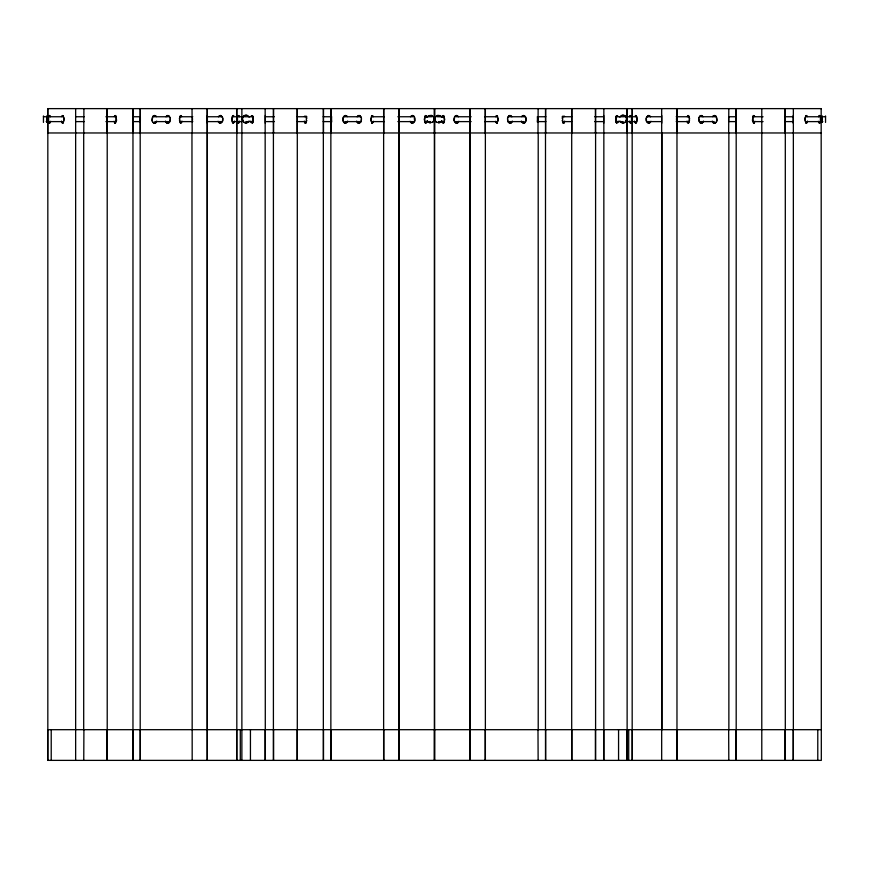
<?xml version="1.0" encoding="UTF-8"?>
<svg xmlns="http://www.w3.org/2000/svg" width="869" height="869" viewBox="0 0 869 869"><rect width="100%" height="100%" fill="white"/><g stroke="black" fill="none" stroke-linecap="round" stroke-linejoin="round"><path stroke-width="1.3" d="M63.969 119.357L63.307 122.703M179.535 119.357L179.72 117.424M192.483 118.358L192.483 120.356M232.121 118.358L232.121 120.356M253.27 119.357L253.085 121.291M331.263 118.358L331.61 122.094M636.879 120.356L636.879 118.358M676.516 120.356L676.516 118.358M152.032 119.357L152.379 117.424M170.281 119.357L169.661 122.094L168.38 123.094M646.275 118.358L646.536 121.291L648.741 123.224M698.806 118.358L698.937 121.291L700.62 123.094M716.882 120.356L716.219 116.631M361.493 119.357L361.135 121.291M507.605 118.358L507.735 121.291L509.44 123.094M244.232 122.42C241.354 120.943 241.973 116.088 245.112 115.338M623.888 115.338C627.103 116.077 627.57 120.91 624.768 122.42M626.668 119.064L625.517 121.801M433.935 120.074L433.935 118.065M435.065 118.065L435.065 120.074M140.365 117.511L140.365 121.215M636.749 121.291L637.02 118.358L635.608 115.49M689.551 120.356L688.476 123.094M728.635 121.215L728.635 117.511M752.673 117.424L753.477 123.094M804.933 118.358L806.345 115.49M237.4 117.424L237.617 122.094M306.844 120.356L305.747 123.094M444.428 121.291L443.929 116.011M562.156 118.358L562.927 116.011M615.632 118.358L616.403 116.011M48.599 116.631L48.599 122.094M50.674 121.291L50.044 122.703M181.86 121.291L181.382 122.703M182.001 121.291L181.067 123.094M232.11 117.424L232.914 115.631L233.739 115.631M234.402 121.291L233.25 123.224M234.543 121.291L233.392 123.224L232.316 122.094M636.89 121.291L635.945 123.094M754.965 121.291L754.02 123.094M807.138 122.094L807.355 121.291M807.497 121.291L806.866 122.703M820.401 122.094L820.401 116.631M237.617 116.631L237.118 120.356L238.215 123.094M239.377 122.094L239.583 121.291M239.735 121.291L239.094 122.703M252.879 122.094L252.879 116.631M306.355 122.094L306.355 116.631M331.252 117.424L331.469 116.631M331.61 116.631L331.469 122.094M373.431 121.291L372.117 123.224M426.766 121.291L426.266 122.703M537.39 122.094L537.737 118.358M537.531 122.094L537.39 116.631M562.645 116.631L562.645 122.094M564.405 122.094L564.622 121.291M564.763 121.291L563.807 123.094M616.121 116.631L616.121 122.094M617.881 122.094L618.098 121.291M618.239 121.291L616.588 123.094M631.383 122.094L631.6 117.424M698.687 118.358L699.871 116.011L701.272 115.49M716.621 121.291L717.001 120.356M507.474 118.358L508.278 116.631M525.734 121.291L525.995 118.358L524.159 115.631M242.549 118.065L243.483 116.337M50.467 122.094C48.012 125.408 47.024 116.913 49.185 115.631M61.721 116.631L62.449 115.631M114.252 116.631L114.98 115.631M179.785 116.631L180.861 115.49M636.684 122.094L635.608 123.224L634.457 121.291M687.205 116.631L687.933 115.631M687.346 116.631L687.618 116.011M688.802 122.703L689.551 118.358L688.476 115.631M752.739 116.631L753.477 115.631M753.151 116.011L752.402 120.356L753.814 123.224M805.693 116.011L804.89 119.357L806.008 123.094M818.533 116.631L819.608 115.49M818.674 116.631L819.271 115.631M237.465 116.631L238.215 115.631M250.967 116.631L252.412 115.631M252.597 122.703L253.02 122.094M304.454 116.631L304.878 116.011M371.584 116.011L370.911 119.357L371.91 123.094M373.073 122.094L372.464 123.094M425.071 116.011L424.572 121.291M426.69 122.094L425.593 123.224M442.31 116.631L443.407 115.49M442.451 116.631L443.06 115.631M444.352 122.094L443.255 123.224M495.786 116.631L496.536 115.631M495.927 116.631L496.21 116.011M629.482 116.631L630.231 115.631M629.623 116.631L629.906 116.011M152.781 116.631L152.118 120.356M156.268 122.094L156.67 121.291M156.8 121.291L155.736 122.703M646.406 117.424L648.741 115.49M650.957 121.291L649.893 122.703M699.067 117.424L700.62 115.631M702.956 122.094L703.358 121.291M703.488 121.291L702.424 122.703M716.751 121.291L715.687 122.703M347.643 121.291L346.058 123.094M347.774 121.291L345.384 123.224M455.964 115.631C452.988 116.957 453.194 122.757 456.638 123.224M454.791 116.631L454.118 120.356L455.964 123.094M458.343 122.094L458.886 121.291M507.735 117.424L508.81 116.011M511.819 122.094L512.232 121.291M512.362 121.291L511.287 122.703M525.321 122.094C526.94 120.139 526.397 115.816 523.486 115.49M207.376 123.116L207.376 115.61M661.722 115.523L661.722 123.192M249.175 120.997L246.872 122.801M619.825 117.141L620.509 116.337M427.2 117.141L428.656 115.718M427.309 117.141L427.885 116.337M435.326 117.141L437.661 115.338L440.453 115.718M432.979 121.801C434.826 120.074 434.326 116.989 432.219 115.718M433.674 120.997L432.219 122.42M440.344 122.42L441.691 120.997M441.213 121.801L441.8 120.997M48.729 116.011L49.533 115.49M61.992 116.011L63.133 115.631M62.992 123.094L64.11 119.357L63.307 116.011M114.523 116.011L115.327 115.49M115.523 123.094L116.327 117.424M180.524 115.631L179.448 118.358L180.198 122.703M754.477 122.703L753.673 123.224M807.008 122.703L806.204 123.224M820.271 122.703L819.271 123.094M237.748 116.011L238.562 115.49M251.25 116.011L252.738 116.011M252.738 122.703L251.25 122.703M306.214 122.703L305.399 123.224M371.91 115.631L370.813 120.356L372.258 123.224M425.397 115.631L424.246 119.357L425.397 123.094M443.603 123.094L444.754 119.357L443.603 115.631M497.09 123.094L498.089 119.357L497.416 116.011M564.274 122.703L563.46 123.224M616.262 116.011L617.75 116.011M617.75 122.703L616.262 122.703M630.785 123.094L631.882 120.356L631.383 116.631M631.252 122.703L630.438 123.224M152.662 116.631L153.932 115.631M165.914 116.631L167.847 115.49M166.044 116.631L167.185 115.631M168.999 122.703L170.313 120.356L170.194 118.358M218.456 116.631L220.378 115.49M218.575 116.631L219.727 115.631M650.544 122.094L649.273 123.094M712.602 116.631L713.873 115.631M716.338 122.094L715.068 123.094M357.05 116.631L359.016 115.49M357.181 116.631L358.343 115.631M360.852 122.094L358.886 123.224M410.526 116.631L412.362 115.49L413.796 116.011M410.657 116.631L412.493 115.49M458.474 122.094L457.181 123.094M521.65 116.631L522.942 115.631M525.452 122.094L524.159 123.094M247.85 122.42L248.599 121.801M620.401 116.337L622.128 115.338M436.781 115.718C434.674 116.989 434.174 120.074 436.021 121.801M153.183 116.011L154.584 115.49M155.127 123.094L155.866 122.703M220.922 123.094C223.702 121.682 223.463 117.282 221.041 115.631L220.259 115.49M648.078 115.631C645.493 117.087 645.287 121.769 648.078 123.094M701.815 123.094L702.554 122.703M713.134 116.011L714.535 115.49M344.841 115.631L343.005 118.358L343.266 121.291M359.56 123.094L361.265 121.291L361.395 118.358M413.036 123.094C415.762 121.682 415.838 116.989 413.036 115.631M455.204 116.011L456.638 115.49L458.474 116.631M457.93 122.703L456.507 123.224M508.68 116.011L509.44 115.631M510.657 123.094L511.406 122.703M522.182 116.011L523.616 115.49M524.909 122.703L523.486 123.224M244.135 115.718L246.046 115.208M623.888 122.801L624.865 122.42M428.547 115.718L431.437 115.338L433.674 117.141M432.327 122.42L428.547 122.42M436.672 122.42L440.453 122.42M49.729 123.094L48.729 122.703M115.186 123.224L116.598 120.356L115.849 116.011M233.392 115.49L231.98 118.358L232.251 121.291M635.261 115.631L636.086 115.631L636.89 117.424M805.867 115.631L807.008 116.011M252.412 123.094L250.761 121.291M496.742 123.224L498.187 120.356L497.09 115.631M616.588 115.631L618.033 116.631M154.465 123.224L155.247 123.094M167.728 123.224L168.51 123.094M220.259 123.224L222.464 121.291L222.725 118.358M648.622 123.224L649.404 123.094M701.153 123.224L701.935 123.094M714.416 123.224L715.198 123.094M345.514 115.49C342.603 115.816 342.06 120.139 343.679 122.094M412.362 123.224L414.622 121.291L414.209 116.631M509.31 115.631L510.114 115.49M509.984 123.224L510.787 123.094M245.938 122.931L246.981 122.801M622.019 115.338L623.062 115.208M622.954 122.931L623.996 122.801M438.508 122.931L439.464 122.801M821.314 108.625L47.686 108.625L47.686 132.968L132.968 132.968M43.45 116.75L62.459 116.75M76.037 116.75L84.184 116.75M105.909 116.75L115.414 116.75M133.066 116.75L139.855 116.75M153.433 116.75L168.369 116.75M180.589 116.75L192.809 116.75M207.745 116.75L221.323 116.75M232.186 116.75L241.691 116.75M244.406 116.75L252.553 116.75M266.131 116.75L274.278 116.75M297.361 116.75L306.866 116.75M323.159 116.75L331.306 116.75M344.884 116.75L359.82 116.75M372.041 116.75L384.261 116.75M397.839 116.75L412.775 116.75M424.995 116.75L431.784 116.75M437.216 116.75L444.005 116.75M456.225 116.75L471.161 116.75M484.739 116.75L496.959 116.75M509.18 116.75L524.116 116.75M537.694 116.75L545.841 116.75M562.134 116.75L571.639 116.75M594.722 116.75L602.869 116.75M616.447 116.75L624.594 116.75M627.309 116.75L636.814 116.75M647.677 116.75L661.255 116.75M676.191 116.75L688.411 116.75M700.631 116.75L715.567 116.75M729.145 116.75L735.934 116.75M753.586 116.75L763.091 116.75M784.816 116.75L792.962 116.75M806.541 116.75L825.55 116.75M46.166 121.606L62.459 121.606M76.037 121.606L84.184 121.606M105.909 121.606L115.414 121.606M133.066 121.606L139.855 121.606M154.791 121.606L168.369 121.606M180.589 121.606L192.809 121.606M207.745 121.606L221.323 121.606M233.544 121.606L241.691 121.606M245.764 121.606L252.553 121.606M266.131 121.606L274.278 121.606M297.361 121.606L305.508 121.606M323.159 121.606L331.306 121.606M344.884 121.606L359.82 121.606M372.041 121.606L384.261 121.606M397.839 121.606L412.775 121.606M424.995 121.606L430.427 121.606M438.573 121.606L444.005 121.606M456.225 121.606L471.161 121.606M484.739 121.606L496.959 121.606M509.18 121.606L524.116 121.606M537.694 121.606L545.841 121.606M563.492 121.606L571.639 121.606M594.722 121.606L602.869 121.606M616.447 121.606L623.236 121.606M627.309 121.606L635.456 121.606M647.677 121.606L661.255 121.606M676.191 121.606L688.411 121.606M700.631 121.606L714.209 121.606M729.145 121.606L735.934 121.606M753.586 121.606L763.091 121.606M784.816 121.606L792.962 121.606M806.541 121.606L822.834 121.606M133.522 132.968L139.746 132.968M140.137 132.968L236.422 132.968M324.072 132.968L330.405 132.968M330.796 132.968L538.204 132.968L538.215 729.688L330.796 729.688M538.595 132.968L544.928 132.968M545.493 132.968L632.317 132.968L632.317 108.625M632.578 132.968L728.863 132.968L728.874 729.688L632.578 729.688M729.254 132.968L735.478 132.968M821.314 132.968L736.032 132.968L736.032 108.625M132.968 729.688L47.686 729.688L47.686 760.375L821.314 760.375L821.172 108.625M133.446 729.688L139.746 729.688M140.137 729.688L236.422 729.688M323.996 729.688L330.405 729.688M538.595 729.688L545.004 729.688M545.493 729.688L632.317 729.688L632.317 760.375M729.254 729.688L735.554 729.688M821.314 729.688L736.032 729.688L736.032 760.375M429.536 122.801L430.492 122.931M622.954 115.208L624.865 115.718M622.019 122.801L623.062 122.931M245.938 115.208L246.981 115.338M245.004 122.801L246.046 122.931M509.984 115.49L511.95 116.631M523.616 123.224L521.226 121.291M510.114 123.224L508.148 122.094M456.507 115.49L458.343 116.631M412.493 123.224L411.07 122.703M358.886 115.49L359.69 115.631M345.384 115.49L346.818 116.011M358.213 123.094L359.016 123.224M345.514 123.224L344.091 122.703M714.416 115.49L715.817 116.011M701.153 115.49L703.086 116.631M713.753 123.094L714.535 123.224M700.49 123.094L701.272 123.224M648.622 115.49L650.544 116.631M219.596 123.094L220.378 123.224M167.728 115.49L169.129 116.011L170.313 118.358M154.465 115.49L155.866 116.011M167.065 123.094L167.847 123.224M153.802 123.094L154.584 123.224M630.438 115.49L631.252 116.011M563.601 123.224L562.786 122.703M496.883 123.224L495.569 121.291M425.593 115.49L426.69 116.631M443.407 123.224L442.31 122.094M425.745 123.224L424.648 122.094M305.54 123.224L304.726 122.703M238.562 123.224L237.748 122.703M819.467 115.49L820.271 116.011M753.673 115.49L754.477 116.011M688.139 115.49L689.215 116.631M635.75 123.224L634.598 121.291M115.327 123.224L114.523 122.703M62.655 115.49L64.067 118.358M49.392 115.49L50.467 116.631M62.796 123.224L61.992 122.703M620.401 121.801L622.128 122.801M246.872 115.338L248.599 116.337M244.135 122.42L245.112 122.801M522.942 123.094L521.357 121.291M510.657 115.631L511.819 116.631M411.819 123.094L410.526 122.094M359.56 115.631L360.32 116.011M357.593 122.703L358.343 123.094M346.058 115.631L347.35 116.631M344.841 123.094L343.548 122.094M715.068 115.631L716.338 116.631M713.134 122.703L713.873 123.094M701.815 115.631L702.956 116.631M649.273 115.631L650.425 116.631M220.922 115.631L222.594 117.424M219.727 123.094L218.456 122.094M168.38 115.631L169.933 117.424M166.446 122.703L167.185 123.094M155.127 115.631L156.398 116.631M153.932 123.094L152.662 122.094M440.344 115.718L441.8 117.141M436.781 122.42L435.326 120.997M427.2 120.997L428.656 122.42M621.259 122.42L619.825 120.997M360.19 116.011L361.265 117.424M357.713 122.703L356.638 121.291M713.264 122.703L712.2 121.291M700.001 122.703L698.719 119.357M219.107 122.703L218.043 121.291M166.576 122.703L165.512 121.291M153.313 122.703L152.249 121.291M630.785 115.631L631.535 116.631M563.253 123.094L562.156 120.356M496.536 123.094L495.927 122.094M425.94 115.631L426.549 116.631M372.464 115.631L373.214 116.631M305.193 123.094L304.237 121.291M238.769 115.631L239.518 116.631M819.815 115.631C821.976 116.913 820.988 125.408 818.533 122.094M806.551 115.631L807.279 116.631M754.02 115.631L754.748 116.631M687.933 123.094L686.999 121.291M233.055 123.094L232.11 121.291M181.067 115.631L181.795 116.631M180.524 123.094L179.448 120.356M115.523 115.631L116.261 116.631M114.98 123.094L114.035 121.291M49.729 115.631L50.326 116.631M441.115 116.337L441.691 117.141M427.309 120.997L427.885 121.801M625.517 116.337L626.451 118.065M248.491 116.337L249.175 117.141M243.483 121.801L242.429 119.064M410.114 121.291L410.657 122.094M360.722 116.631L361.526 118.358M356.768 121.291L357.181 122.094M712.33 121.291L712.732 122.094M165.642 121.291L166.044 122.094M629.906 122.703L629.265 121.291M615.98 122.094L616.403 122.703M564.122 116.011L564.546 116.631M442.734 122.703L442.234 121.291M372.79 116.011L373.073 116.631M306.073 116.011L306.844 118.358M252.597 116.011L253.368 118.358M239.094 116.011L239.377 116.631M818.956 122.703L818.326 121.291M805.693 122.703L805.031 119.357M687.618 122.703L687.14 121.291M181.382 116.011L181.654 116.631M62.133 122.703L61.503 121.291M507.865 121.291L507.507 119.357M716.621 117.424L716.968 119.357M151.999 120.356L152.379 121.291M629.417 121.291L629.623 122.094M537.531 116.631L537.748 117.424M304.378 121.291L304.595 122.094M250.902 121.291L251.119 122.094M61.645 121.291L61.862 122.094M615.915 121.291L615.73 119.357M689.28 117.424L689.465 119.357M825.55 115.935L825.55 122.42M822.356 115.935L822.356 122.42M817.783 729.688L817.783 760.375M793.354 108.625L793.354 760.375M793.212 115.49L793.212 123.224M793.212 729.688L793.212 760.375M785.304 132.968L785.304 729.688M785.239 108.625L785.239 132.968M785.239 729.688L785.239 760.375M785.087 108.625L785.087 132.968M785.087 729.688L785.087 760.375M761.787 108.625L761.787 760.375M736.184 108.625L736.184 760.375M728.809 108.625L728.656 132.968M728.656 729.688L728.809 760.375M676.973 108.625L676.973 760.375M676.821 108.625L676.821 132.968M676.821 729.688L676.821 760.375M661.95 132.968L661.95 729.688M661.678 108.625L661.678 760.375M632.176 108.625L632.176 760.375M628.711 729.688L628.711 760.375M627.125 108.625L627.125 760.375M627.016 108.625L627.016 132.968M627.016 729.688L627.016 760.375M618.565 729.688L618.565 760.375M603.846 108.625L603.846 760.375M603.705 115.49L603.705 123.224M603.705 729.688L603.705 760.375M595.591 108.625L595.591 760.375M595.439 108.625L595.439 132.968M595.439 729.688L595.439 760.375M571.856 108.625L571.856 132.968M571.856 729.688L571.856 760.375M571.704 108.625L571.704 760.375M545.656 108.625L545.656 132.968M545.656 729.688L545.656 760.375M545.493 108.625L545.493 760.375M538.139 108.625L537.987 132.968M537.987 729.688L538.139 760.375M485.369 108.625L485.369 760.375M485.217 108.625L485.217 132.968M485.217 729.688L485.217 760.375M470.151 108.625L470.151 132.968M470.151 729.688L470.151 760.375M470.01 108.625L470.01 760.375M469.792 108.625L469.792 760.375M434.619 108.625L434.619 760.375M434.522 108.625L434.478 132.968M434.522 729.688L434.478 760.375M434.381 108.625L434.381 760.375M399.208 108.625L399.208 132.968M399.208 729.688L399.208 760.375M398.99 108.625L399.056 760.375M398.849 108.625L398.849 760.375M383.783 108.625L383.783 132.968M383.783 729.688L383.783 760.375M383.631 108.625L383.631 760.375M331.013 108.625L331.013 132.968M331.013 729.688L331.013 760.375M330.861 108.625L330.861 760.375M323.507 108.625L323.507 132.968L236.683 132.968L236.683 108.625M323.507 760.375L323.507 729.688L236.683 729.688L236.683 760.375M323.344 108.625L323.344 760.375M297.296 108.625L297.296 760.375M297.144 108.625L297.144 132.968M297.144 729.688L297.144 760.375M273.561 108.625L273.561 132.968M273.561 729.688L273.561 760.375M273.409 108.625L273.409 760.375M265.295 115.49L265.295 123.224M265.295 760.375L265.154 108.625M265.154 729.688L265.154 760.375M250.435 729.688L250.435 760.375M241.875 108.625L241.875 760.375M240.289 729.688L240.289 760.375M236.824 108.625L236.824 760.375M207.322 108.625L207.322 760.375M207.18 108.625L207.18 760.375M192.027 108.625L192.179 132.968M192.179 760.375L191.962 132.968M140.343 108.625L140.343 132.968M140.343 729.688L140.343 760.375M140.191 108.625L140.191 760.375M132.968 108.625L132.968 760.375M132.816 108.625L132.816 132.968M132.816 729.688L132.816 760.375M107.213 108.625L107.213 760.375M107.072 108.625L107.072 132.968M107.072 729.688L107.072 760.375M83.913 108.625L83.761 132.968M83.913 729.688L83.761 760.375M83.696 132.968L83.696 729.688M75.646 108.625L75.646 760.375M51.217 729.688L51.217 760.375M47.828 108.625L47.828 760.375M46.644 115.935L46.644 122.42M43.45 115.935L43.45 122.42"/></g></svg>
